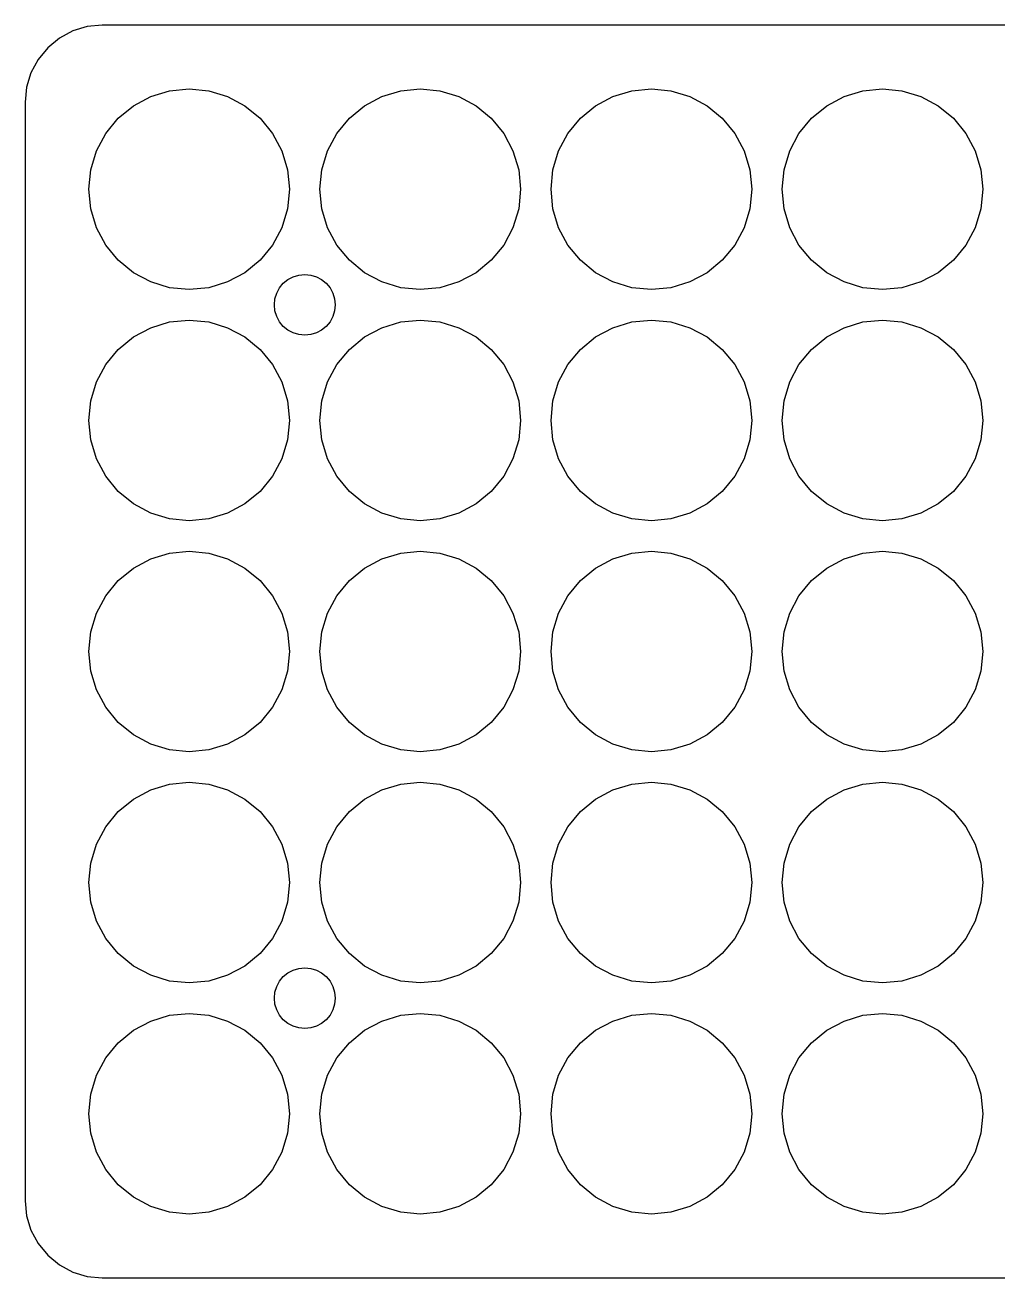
# Model space of a CAD drawing. Header units: metres. Extents: x 0 to 160, y 0 to 324.
# Drawn here: x 0 to 80, y 110.5 to 213.5 of the extents above; entities that cross this region are included whole.
import ezdxf

# ---------------------------------------------------------------- set-up
doc = ezdxf.new("R2010")
doc.units = ezdxf.units.M

msp = doc.modelspace()

# ---------------------------------------------------------------- linework, layer by layer
for p, q in [((5.11118, 213.378), (3.91996, 213.017)), ((6.35, 213.5), (5.11118, 213.378)), ((153.65, 213.5), (6.35, 213.5)), ((2.82213, 212.43), (1.85987, 211.64)), ((3.91996, 213.017), (2.82213, 212.43)), ((1.85987, 211.64), (1.07017, 210.678)), ((1.07017, 210.678), (0.48336, 209.58)), ((0.48336, 209.58), (0.12201, 208.389)), ((0.12201, 208.389), (0, 207.15)), ((10.3429, 207.622), (11.8905, 208.091)), ((11.8905, 208.091), (13.5, 208.25)), ((13.5, 208.25), (15.1095, 208.091)), ((15.1095, 208.091), (16.6571, 207.622)), ((29.3429, 207.622), (30.8905, 208.091)), ((30.8905, 208.091), (32.5, 208.25)), ((32.5, 208.25), (34.1095, 208.091)), ((34.1095, 208.091), (35.6571, 207.622)), ((48.3429, 207.622), (49.8905, 208.091)), ((49.8905, 208.091), (51.5, 208.25)), ((51.5, 208.25), (53.1095, 208.091)), ((53.1095, 208.091), (54.6571, 207.622)), ((67.3429, 207.622), (68.8905, 208.091)), ((68.8905, 208.091), (70.5, 208.25)), ((70.5, 208.25), (72.1095, 208.091)), ((72.1095, 208.091), (73.6571, 207.622)), ((0, 207.15), (0, 116.85)), ((8.91655, 206.86), (10.3429, 207.622)), ((16.6571, 207.622), (18.0835, 206.86)), ((27.9165, 206.86), (29.3429, 207.622)), ((35.6571, 207.622), (37.0835, 206.86)), ((46.9165, 206.86), (48.3429, 207.622)), ((54.6571, 207.622), (56.0835, 206.86)), ((65.9165, 206.86), (67.3429, 207.622)), ((73.6571, 207.622), (75.0835, 206.86)), ((7.66637, 205.834), (8.91655, 206.86)), ((18.0835, 206.86), (19.3336, 205.834)), ((26.6664, 205.834), (27.9165, 206.86)), ((37.0835, 206.86), (38.3336, 205.834)), ((45.6664, 205.834), (46.9165, 206.86)), ((56.0835, 206.86), (57.3336, 205.834)), ((64.6664, 205.834), (65.9165, 206.86)), ((75.0835, 206.86), (76.3336, 205.834)), ((6.64038, 204.583), (7.66637, 205.834)), ((19.3336, 205.834), (20.3596, 204.583)), ((25.6404, 204.583), (26.6664, 205.834)), ((38.3336, 205.834), (39.3596, 204.583)), ((44.6404, 204.583), (45.6664, 205.834)), ((57.3336, 205.834), (58.3596, 204.583)), ((63.6404, 204.583), (64.6664, 205.834)), ((76.3336, 205.834), (77.3596, 204.583)), ((5.87799, 203.157), (6.64038, 204.583)), ((20.3596, 204.583), (21.122, 203.157)), ((24.878, 203.157), (25.6404, 204.583)), ((39.3596, 204.583), (40.122, 203.157)), ((43.878, 203.157), (44.6404, 204.583)), ((58.3596, 204.583), (59.122, 203.157)), ((62.878, 203.157), (63.6404, 204.583)), ((77.3596, 204.583), (78.122, 203.157)), ((5.40852, 201.609), (5.87799, 203.157)), ((21.122, 203.157), (21.5915, 201.609)), ((24.4085, 201.609), (24.878, 203.157)), ((40.122, 203.157), (40.5915, 201.609)), ((43.4085, 201.609), (43.878, 203.157)), ((59.122, 203.157), (59.5915, 201.609)), ((62.4085, 201.609), (62.878, 203.157)), ((78.122, 203.157), (78.5915, 201.609)), ((5.25, 200), (5.40852, 201.609)), ((21.5915, 201.609), (21.75, 200)), ((24.25, 200), (24.4085, 201.609)), ((40.5915, 201.609), (40.75, 200)), ((43.25, 200), (43.4085, 201.609)), ((59.5915, 201.609), (59.75, 200)), ((62.25, 200), (62.4085, 201.609)), ((78.5915, 201.609), (78.75, 200)), ((5.40852, 198.391), (5.25, 200)), ((21.75, 200), (21.5915, 198.391)), ((24.4085, 198.391), (24.25, 200)), ((40.75, 200), (40.5915, 198.391)), ((43.4085, 198.391), (43.25, 200)), ((59.75, 200), (59.5915, 198.391)), ((62.4085, 198.391), (62.25, 200)), ((78.75, 200), (78.5915, 198.391)), ((5.87799, 196.843), (5.40852, 198.391)), ((21.5915, 198.391), (21.122, 196.843)), ((24.878, 196.843), (24.4085, 198.391)), ((40.5915, 198.391), (40.122, 196.843)), ((43.878, 196.843), (43.4085, 198.391)), ((59.5915, 198.391), (59.122, 196.843)), ((62.878, 196.843), (62.4085, 198.391)), ((78.5915, 198.391), (78.122, 196.843)), ((6.64038, 195.417), (5.87799, 196.843)), ((21.122, 196.843), (20.3596, 195.417)), ((25.6404, 195.417), (24.878, 196.843)), ((40.122, 196.843), (39.3596, 195.417)), ((44.6404, 195.417), (43.878, 196.843)), ((59.122, 196.843), (58.3596, 195.417)), ((63.6404, 195.417), (62.878, 196.843)), ((78.122, 196.843), (77.3596, 195.417)), ((7.66637, 194.166), (6.64038, 195.417)), ((20.3596, 195.417), (19.3336, 194.166)), ((26.6664, 194.166), (25.6404, 195.417)), ((39.3596, 195.417), (38.3336, 194.166)), ((45.6664, 194.166), (44.6404, 195.417)), ((58.3596, 195.417), (57.3336, 194.166)), ((64.6664, 194.166), (63.6404, 195.417)), ((77.3596, 195.417), (76.3336, 194.166)), ((8.91655, 193.14), (7.66637, 194.166)), ((19.3336, 194.166), (18.0835, 193.14)), ((27.9165, 193.14), (26.6664, 194.166)), ((38.3336, 194.166), (37.0835, 193.14)), ((46.9165, 193.14), (45.6664, 194.166)), ((57.3336, 194.166), (56.0835, 193.14)), ((65.9165, 193.14), (64.6664, 194.166)), ((76.3336, 194.166), (75.0835, 193.14)), ((10.3429, 192.378), (8.91655, 193.14)), ((18.0835, 193.14), (16.6571, 192.378)), ((21.6111, 192.579), (22.0433, 192.81)), ((22.0433, 192.81), (22.5123, 192.952)), ((22.5123, 192.952), (23, 193)), ((23, 193), (23.4877, 192.952)), ((23.4877, 192.952), (23.9567, 192.81)), ((23.9567, 192.81), (24.3889, 192.579)), ((29.3429, 192.378), (27.9165, 193.14)), ((37.0835, 193.14), (35.6571, 192.378)), ((48.3429, 192.378), (46.9165, 193.14)), ((56.0835, 193.14), (54.6571, 192.378)), ((67.3429, 192.378), (65.9165, 193.14)), ((75.0835, 193.14), (73.6571, 192.378)), ((11.8905, 191.909), (10.3429, 192.378)), ((13.5, 191.75), (11.8905, 191.909)), ((15.1095, 191.909), (13.5, 191.75)), ((16.6571, 192.378), (15.1095, 191.909)), ((20.6903, 191.457), (20.9213, 191.889)), ((20.9213, 191.889), (21.2322, 192.268)), ((21.2322, 192.268), (21.6111, 192.579)), ((24.3889, 192.579), (24.7678, 192.268)), ((24.7678, 192.268), (25.0787, 191.889)), ((25.0787, 191.889), (25.3097, 191.457)), ((30.8905, 191.909), (29.3429, 192.378)), ((32.5, 191.75), (30.8905, 191.909)), ((34.1095, 191.909), (32.5, 191.75)), ((35.6571, 192.378), (34.1095, 191.909)), ((49.8905, 191.909), (48.3429, 192.378)), ((51.5, 191.75), (49.8905, 191.909)), ((53.1095, 191.909), (51.5, 191.75)), ((54.6571, 192.378), (53.1095, 191.909)), ((68.8905, 191.909), (67.3429, 192.378)), ((70.5, 191.75), (68.8905, 191.909)), ((72.1095, 191.909), (70.5, 191.75)), ((73.6571, 192.378), (72.1095, 191.909)), ((20.5, 190.5), (20.548, 190.988)), ((20.548, 190.988), (20.6903, 191.457)), ((25.3097, 191.457), (25.452, 190.988)), ((25.452, 190.988), (25.5, 190.5)), ((20.548, 190.012), (20.5, 190.5)), ((20.6903, 189.543), (20.548, 190.012)), ((20.9213, 189.111), (20.6903, 189.543)), ((25.3097, 189.543), (25.0787, 189.111)), ((25.452, 190.012), (25.3097, 189.543)), ((25.5, 190.5), (25.452, 190.012)), ((8.91655, 187.86), (10.3429, 188.622)), ((10.3429, 188.622), (11.8905, 189.091)), ((11.8905, 189.091), (13.5, 189.25)), ((13.5, 189.25), (15.1095, 189.091)), ((15.1095, 189.091), (16.6571, 188.622)), ((16.6571, 188.622), (18.0835, 187.86)), ((21.2322, 188.732), (20.9213, 189.111)), ((21.6111, 188.421), (21.2322, 188.732)), ((24.7678, 188.732), (24.3889, 188.421)), ((25.0787, 189.111), (24.7678, 188.732)), ((27.9165, 187.86), (29.3429, 188.622)), ((29.3429, 188.622), (30.8905, 189.091)), ((30.8905, 189.091), (32.5, 189.25)), ((32.5, 189.25), (34.1095, 189.091)), ((34.1095, 189.091), (35.6571, 188.622)), ((35.6571, 188.622), (37.0835, 187.86)), ((46.9165, 187.86), (48.3429, 188.622)), ((48.3429, 188.622), (49.8905, 189.091)), ((49.8905, 189.091), (51.5, 189.25)), ((51.5, 189.25), (53.1095, 189.091)), ((53.1095, 189.091), (54.6571, 188.622)), ((54.6571, 188.622), (56.0835, 187.86)), ((65.9165, 187.86), (67.3429, 188.622)), ((67.3429, 188.622), (68.8905, 189.091)), ((68.8905, 189.091), (70.5, 189.25)), ((70.5, 189.25), (72.1095, 189.091)), ((72.1095, 189.091), (73.6571, 188.622)), ((73.6571, 188.622), (75.0835, 187.86)), ((7.66637, 186.834), (8.91655, 187.86)), ((18.0835, 187.86), (19.3336, 186.834)), ((22.0433, 188.19), (21.6111, 188.421)), ((22.5123, 188.048), (22.0433, 188.19)), ((23, 188), (22.5123, 188.048)), ((23.4877, 188.048), (23, 188)), ((23.9567, 188.19), (23.4877, 188.048)), ((24.3889, 188.421), (23.9567, 188.19)), ((26.6664, 186.834), (27.9165, 187.86)), ((37.0835, 187.86), (38.3336, 186.834)), ((45.6664, 186.834), (46.9165, 187.86)), ((56.0835, 187.86), (57.3336, 186.834)), ((64.6664, 186.834), (65.9165, 187.86)), ((75.0835, 187.86), (76.3336, 186.834)), ((6.64038, 185.583), (7.66637, 186.834)), ((19.3336, 186.834), (20.3596, 185.583)), ((25.6404, 185.583), (26.6664, 186.834)), ((38.3336, 186.834), (39.3596, 185.583)), ((44.6404, 185.583), (45.6664, 186.834)), ((57.3336, 186.834), (58.3596, 185.583)), ((63.6404, 185.583), (64.6664, 186.834)), ((76.3336, 186.834), (77.3596, 185.583)), ((5.87799, 184.157), (6.64038, 185.583)), ((20.3596, 185.583), (21.122, 184.157)), ((24.878, 184.157), (25.6404, 185.583)), ((39.3596, 185.583), (40.122, 184.157)), ((43.878, 184.157), (44.6404, 185.583)), ((58.3596, 185.583), (59.122, 184.157)), ((62.878, 184.157), (63.6404, 185.583)), ((77.3596, 185.583), (78.122, 184.157)), ((5.40852, 182.609), (5.87799, 184.157)), ((21.122, 184.157), (21.5915, 182.609)), ((24.4085, 182.609), (24.878, 184.157)), ((40.122, 184.157), (40.5915, 182.609)), ((43.4085, 182.609), (43.878, 184.157)), ((59.122, 184.157), (59.5915, 182.609)), ((62.4085, 182.609), (62.878, 184.157)), ((78.122, 184.157), (78.5915, 182.609)), ((5.25, 181), (5.40852, 182.609)), ((21.5915, 182.609), (21.75, 181)), ((24.25, 181), (24.4085, 182.609)), ((40.5915, 182.609), (40.75, 181)), ((43.25, 181), (43.4085, 182.609)), ((59.5915, 182.609), (59.75, 181)), ((62.25, 181), (62.4085, 182.609)), ((78.5915, 182.609), (78.75, 181)), ((5.40852, 179.391), (5.25, 181)), ((21.75, 181), (21.5915, 179.391)), ((24.4085, 179.391), (24.25, 181)), ((40.75, 181), (40.5915, 179.391)), ((43.4085, 179.391), (43.25, 181)), ((59.75, 181), (59.5915, 179.391)), ((62.4085, 179.391), (62.25, 181)), ((78.75, 181), (78.5915, 179.391)), ((5.87799, 177.843), (5.40852, 179.391)), ((21.5915, 179.391), (21.122, 177.843)), ((24.878, 177.843), (24.4085, 179.391)), ((40.5915, 179.391), (40.122, 177.843)), ((43.878, 177.843), (43.4085, 179.391)), ((59.5915, 179.391), (59.122, 177.843)), ((62.878, 177.843), (62.4085, 179.391)), ((78.5915, 179.391), (78.122, 177.843)), ((6.64038, 176.417), (5.87799, 177.843)), ((21.122, 177.843), (20.3596, 176.417)), ((25.6404, 176.417), (24.878, 177.843)), ((40.122, 177.843), (39.3596, 176.417)), ((44.6404, 176.417), (43.878, 177.843)), ((59.122, 177.843), (58.3596, 176.417)), ((63.6404, 176.417), (62.878, 177.843)), ((78.122, 177.843), (77.3596, 176.417)), ((7.66637, 175.166), (6.64038, 176.417)), ((20.3596, 176.417), (19.3336, 175.166)), ((26.6664, 175.166), (25.6404, 176.417)), ((39.3596, 176.417), (38.3336, 175.166)), ((45.6664, 175.166), (44.6404, 176.417)), ((58.3596, 176.417), (57.3336, 175.166)), ((64.6664, 175.166), (63.6404, 176.417)), ((77.3596, 176.417), (76.3336, 175.166)), ((8.91655, 174.14), (7.66637, 175.166)), ((19.3336, 175.166), (18.0835, 174.14)), ((27.9165, 174.14), (26.6664, 175.166)), ((38.3336, 175.166), (37.0835, 174.14)), ((46.9165, 174.14), (45.6664, 175.166)), ((57.3336, 175.166), (56.0835, 174.14)), ((65.9165, 174.14), (64.6664, 175.166)), ((76.3336, 175.166), (75.0835, 174.14)), ((10.3429, 173.378), (8.91655, 174.14)), ((18.0835, 174.14), (16.6571, 173.378)), ((29.3429, 173.378), (27.9165, 174.14)), ((37.0835, 174.14), (35.6571, 173.378)), ((48.3429, 173.378), (46.9165, 174.14)), ((56.0835, 174.14), (54.6571, 173.378)), ((67.3429, 173.378), (65.9165, 174.14)), ((75.0835, 174.14), (73.6571, 173.378)), ((11.8905, 172.909), (10.3429, 173.378)), ((16.6571, 173.378), (15.1095, 172.909)), ((30.8905, 172.909), (29.3429, 173.378)), ((35.6571, 173.378), (34.1095, 172.909)), ((49.8905, 172.909), (48.3429, 173.378)), ((54.6571, 173.378), (53.1095, 172.909)), ((68.8905, 172.909), (67.3429, 173.378)), ((73.6571, 173.378), (72.1095, 172.909)), ((13.5, 172.75), (11.8905, 172.909)), ((15.1095, 172.909), (13.5, 172.75)), ((32.5, 172.75), (30.8905, 172.909)), ((34.1095, 172.909), (32.5, 172.75)), ((51.5, 172.75), (49.8905, 172.909)), ((53.1095, 172.909), (51.5, 172.75)), ((70.5, 172.75), (68.8905, 172.909)), ((72.1095, 172.909), (70.5, 172.75)), ((10.3429, 169.622), (11.8905, 170.091)), ((11.8905, 170.091), (13.5, 170.25)), ((13.5, 170.25), (15.1095, 170.091)), ((15.1095, 170.091), (16.6571, 169.622)), ((29.3429, 169.622), (30.8905, 170.091)), ((30.8905, 170.091), (32.5, 170.25)), ((32.5, 170.25), (34.1095, 170.091)), ((34.1095, 170.091), (35.6571, 169.622)), ((48.3429, 169.622), (49.8905, 170.091)), ((49.8905, 170.091), (51.5, 170.25)), ((51.5, 170.25), (53.1095, 170.091)), ((53.1095, 170.091), (54.6571, 169.622)), ((67.3429, 169.622), (68.8905, 170.091)), ((68.8905, 170.091), (70.5, 170.25)), ((70.5, 170.25), (72.1095, 170.091)), ((72.1095, 170.091), (73.6571, 169.622)), ((8.91655, 168.86), (10.3429, 169.622)), ((16.6571, 169.622), (18.0835, 168.86)), ((27.9165, 168.86), (29.3429, 169.622)), ((35.6571, 169.622), (37.0835, 168.86)), ((46.9165, 168.86), (48.3429, 169.622)), ((54.6571, 169.622), (56.0835, 168.86)), ((65.9165, 168.86), (67.3429, 169.622)), ((73.6571, 169.622), (75.0835, 168.86)), ((7.66637, 167.834), (8.91655, 168.86)), ((18.0835, 168.86), (19.3336, 167.834)), ((26.6664, 167.834), (27.9165, 168.86)), ((37.0835, 168.86), (38.3336, 167.834)), ((45.6664, 167.834), (46.9165, 168.86)), ((56.0835, 168.86), (57.3336, 167.834)), ((64.6664, 167.834), (65.9165, 168.86)), ((75.0835, 168.86), (76.3336, 167.834)), ((6.64038, 166.583), (7.66637, 167.834)), ((19.3336, 167.834), (20.3596, 166.583)), ((25.6404, 166.583), (26.6664, 167.834)), ((38.3336, 167.834), (39.3596, 166.583)), ((44.6404, 166.583), (45.6664, 167.834)), ((57.3336, 167.834), (58.3596, 166.583)), ((63.6404, 166.583), (64.6664, 167.834)), ((76.3336, 167.834), (77.3596, 166.583)), ((5.87799, 165.157), (6.64038, 166.583)), ((20.3596, 166.583), (21.122, 165.157)), ((24.878, 165.157), (25.6404, 166.583)), ((39.3596, 166.583), (40.122, 165.157)), ((43.878, 165.157), (44.6404, 166.583)), ((58.3596, 166.583), (59.122, 165.157)), ((62.878, 165.157), (63.6404, 166.583)), ((77.3596, 166.583), (78.122, 165.157)), ((5.40852, 163.609), (5.87799, 165.157)), ((21.122, 165.157), (21.5915, 163.609)), ((24.4085, 163.609), (24.878, 165.157)), ((40.122, 165.157), (40.5915, 163.609)), ((43.4085, 163.609), (43.878, 165.157)), ((59.122, 165.157), (59.5915, 163.609)), ((62.4085, 163.609), (62.878, 165.157)), ((78.122, 165.157), (78.5915, 163.609)), ((5.25, 162), (5.40852, 163.609)), ((21.5915, 163.609), (21.75, 162)), ((24.25, 162), (24.4085, 163.609)), ((40.5915, 163.609), (40.75, 162)), ((43.25, 162), (43.4085, 163.609)), ((59.5915, 163.609), (59.75, 162)), ((62.25, 162), (62.4085, 163.609)), ((78.5915, 163.609), (78.75, 162)), ((5.40852, 160.391), (5.25, 162)), ((21.75, 162), (21.5915, 160.391)), ((24.4085, 160.391), (24.25, 162)), ((40.75, 162), (40.5915, 160.391)), ((43.4085, 160.391), (43.25, 162)), ((59.75, 162), (59.5915, 160.391)), ((62.4085, 160.391), (62.25, 162)), ((78.75, 162), (78.5915, 160.391)), ((5.87799, 158.843), (5.40852, 160.391)), ((21.5915, 160.391), (21.122, 158.843)), ((24.878, 158.843), (24.4085, 160.391)), ((40.5915, 160.391), (40.122, 158.843)), ((43.878, 158.843), (43.4085, 160.391)), ((59.5915, 160.391), (59.122, 158.843)), ((62.878, 158.843), (62.4085, 160.391)), ((78.5915, 160.391), (78.122, 158.843)), ((6.64038, 157.417), (5.87799, 158.843)), ((21.122, 158.843), (20.3596, 157.417)), ((25.6404, 157.417), (24.878, 158.843)), ((40.122, 158.843), (39.3596, 157.417)), ((44.6404, 157.417), (43.878, 158.843)), ((59.122, 158.843), (58.3596, 157.417)), ((63.6404, 157.417), (62.878, 158.843)), ((78.122, 158.843), (77.3596, 157.417)), ((7.66637, 156.166), (6.64038, 157.417)), ((20.3596, 157.417), (19.3336, 156.166)), ((26.6664, 156.166), (25.6404, 157.417)), ((39.3596, 157.417), (38.3336, 156.166)), ((45.6664, 156.166), (44.6404, 157.417)), ((58.3596, 157.417), (57.3336, 156.166)), ((64.6664, 156.166), (63.6404, 157.417)), ((77.3596, 157.417), (76.3336, 156.166)), ((8.91655, 155.14), (7.66637, 156.166)), ((19.3336, 156.166), (18.0835, 155.14)), ((27.9165, 155.14), (26.6664, 156.166)), ((38.3336, 156.166), (37.0835, 155.14)), ((46.9165, 155.14), (45.6664, 156.166)), ((57.3336, 156.166), (56.0835, 155.14)), ((65.9165, 155.14), (64.6664, 156.166)), ((76.3336, 156.166), (75.0835, 155.14)), ((10.3429, 154.378), (8.91655, 155.14)), ((18.0835, 155.14), (16.6571, 154.378)), ((29.3429, 154.378), (27.9165, 155.14)), ((37.0835, 155.14), (35.6571, 154.378)), ((48.3429, 154.378), (46.9165, 155.14)), ((56.0835, 155.14), (54.6571, 154.378)), ((67.3429, 154.378), (65.9165, 155.14)), ((75.0835, 155.14), (73.6571, 154.378)), ((11.8905, 153.909), (10.3429, 154.378)), ((13.5, 153.75), (11.8905, 153.909)), ((15.1095, 153.909), (13.5, 153.75)), ((16.6571, 154.378), (15.1095, 153.909)), ((30.8905, 153.909), (29.3429, 154.378)), ((32.5, 153.75), (30.8905, 153.909)), ((34.1095, 153.909), (32.5, 153.75)), ((35.6571, 154.378), (34.1095, 153.909)), ((49.8905, 153.909), (48.3429, 154.378)), ((51.5, 153.75), (49.8905, 153.909)), ((53.1095, 153.909), (51.5, 153.75)), ((54.6571, 154.378), (53.1095, 153.909)), ((68.8905, 153.909), (67.3429, 154.378)), ((70.5, 153.75), (68.8905, 153.909)), ((72.1095, 153.909), (70.5, 153.75)), ((73.6571, 154.378), (72.1095, 153.909)), ((8.91655, 149.86), (10.3429, 150.622)), ((10.3429, 150.622), (11.8905, 151.091)), ((11.8905, 151.091), (13.5, 151.25)), ((13.5, 151.25), (15.1095, 151.091)), ((15.1095, 151.091), (16.6571, 150.622)), ((16.6571, 150.622), (18.0835, 149.86)), ((27.9165, 149.86), (29.3429, 150.622)), ((29.3429, 150.622), (30.8905, 151.091)), ((30.8905, 151.091), (32.5, 151.25)), ((32.5, 151.25), (34.1095, 151.091)), ((34.1095, 151.091), (35.6571, 150.622)), ((35.6571, 150.622), (37.0835, 149.86)), ((46.9165, 149.86), (48.3429, 150.622)), ((48.3429, 150.622), (49.8905, 151.091)), ((49.8905, 151.091), (51.5, 151.25)), ((51.5, 151.25), (53.1095, 151.091)), ((53.1095, 151.091), (54.6571, 150.622)), ((54.6571, 150.622), (56.0835, 149.86)), ((65.9165, 149.86), (67.3429, 150.622)), ((67.3429, 150.622), (68.8905, 151.091)), ((68.8905, 151.091), (70.5, 151.25)), ((70.5, 151.25), (72.1095, 151.091)), ((72.1095, 151.091), (73.6571, 150.622)), ((73.6571, 150.622), (75.0835, 149.86)), ((7.66637, 148.834), (8.91655, 149.86)), ((18.0835, 149.86), (19.3336, 148.834)), ((26.6664, 148.834), (27.9165, 149.86)), ((37.0835, 149.86), (38.3336, 148.834)), ((45.6664, 148.834), (46.9165, 149.86)), ((56.0835, 149.86), (57.3336, 148.834)), ((64.6664, 148.834), (65.9165, 149.86)), ((75.0835, 149.86), (76.3336, 148.834)), ((6.64038, 147.583), (7.66637, 148.834)), ((19.3336, 148.834), (20.3596, 147.583)), ((25.6404, 147.583), (26.6664, 148.834)), ((38.3336, 148.834), (39.3596, 147.583)), ((44.6404, 147.583), (45.6664, 148.834)), ((57.3336, 148.834), (58.3596, 147.583)), ((63.6404, 147.583), (64.6664, 148.834)), ((76.3336, 148.834), (77.3596, 147.583)), ((5.87799, 146.157), (6.64038, 147.583)), ((20.3596, 147.583), (21.122, 146.157)), ((24.878, 146.157), (25.6404, 147.583)), ((39.3596, 147.583), (40.122, 146.157)), ((43.878, 146.157), (44.6404, 147.583)), ((58.3596, 147.583), (59.122, 146.157)), ((62.878, 146.157), (63.6404, 147.583)), ((77.3596, 147.583), (78.122, 146.157)), ((5.40852, 144.609), (5.87799, 146.157)), ((21.122, 146.157), (21.5915, 144.609)), ((24.4085, 144.609), (24.878, 146.157)), ((40.122, 146.157), (40.5915, 144.609)), ((43.4085, 144.609), (43.878, 146.157)), ((59.122, 146.157), (59.5915, 144.609)), ((62.4085, 144.609), (62.878, 146.157)), ((78.122, 146.157), (78.5915, 144.609)), ((5.25, 143), (5.40852, 144.609)), ((21.5915, 144.609), (21.75, 143)), ((24.25, 143), (24.4085, 144.609)), ((40.5915, 144.609), (40.75, 143)), ((43.25, 143), (43.4085, 144.609)), ((59.5915, 144.609), (59.75, 143)), ((62.25, 143), (62.4085, 144.609)), ((78.5915, 144.609), (78.75, 143)), ((5.40852, 141.391), (5.25, 143)), ((21.75, 143), (21.5915, 141.391)), ((24.4085, 141.391), (24.25, 143)), ((40.75, 143), (40.5915, 141.391)), ((43.4085, 141.391), (43.25, 143)), ((59.75, 143), (59.5915, 141.391)), ((62.4085, 141.391), (62.25, 143)), ((78.75, 143), (78.5915, 141.391)), ((5.87799, 139.843), (5.40852, 141.391)), ((21.5915, 141.391), (21.122, 139.843)), ((24.878, 139.843), (24.4085, 141.391)), ((40.5915, 141.391), (40.122, 139.843)), ((43.878, 139.843), (43.4085, 141.391)), ((59.5915, 141.391), (59.122, 139.843)), ((62.878, 139.843), (62.4085, 141.391)), ((78.5915, 141.391), (78.122, 139.843)), ((6.64038, 138.417), (5.87799, 139.843)), ((21.122, 139.843), (20.3596, 138.417)), ((25.6404, 138.417), (24.878, 139.843)), ((40.122, 139.843), (39.3596, 138.417)), ((44.6404, 138.417), (43.878, 139.843)), ((59.122, 139.843), (58.3596, 138.417)), ((63.6404, 138.417), (62.878, 139.843)), ((78.122, 139.843), (77.3596, 138.417)), ((7.66637, 137.166), (6.64038, 138.417)), ((20.3596, 138.417), (19.3336, 137.166)), ((26.6664, 137.166), (25.6404, 138.417)), ((39.3596, 138.417), (38.3336, 137.166)), ((45.6664, 137.166), (44.6404, 138.417)), ((58.3596, 138.417), (57.3336, 137.166)), ((64.6664, 137.166), (63.6404, 138.417)), ((77.3596, 138.417), (76.3336, 137.166)), ((8.91655, 136.14), (7.66637, 137.166)), ((19.3336, 137.166), (18.0835, 136.14)), ((27.9165, 136.14), (26.6664, 137.166)), ((38.3336, 137.166), (37.0835, 136.14)), ((46.9165, 136.14), (45.6664, 137.166)), ((57.3336, 137.166), (56.0835, 136.14)), ((65.9165, 136.14), (64.6664, 137.166)), ((76.3336, 137.166), (75.0835, 136.14)), ((10.3429, 135.378), (8.91655, 136.14)), ((18.0835, 136.14), (16.6571, 135.378)), ((22.5123, 135.952), (23, 136)), ((23, 136), (23.4877, 135.952)), ((29.3429, 135.378), (27.9165, 136.14)), ((37.0835, 136.14), (35.6571, 135.378)), ((48.3429, 135.378), (46.9165, 136.14)), ((56.0835, 136.14), (54.6571, 135.378)), ((67.3429, 135.378), (65.9165, 136.14)), ((75.0835, 136.14), (73.6571, 135.378)), ((11.8905, 134.909), (10.3429, 135.378)), ((16.6571, 135.378), (15.1095, 134.909)), ((20.9213, 134.889), (21.2322, 135.268)), ((21.2322, 135.268), (21.6111, 135.579)), ((21.6111, 135.579), (22.0433, 135.81)), ((22.0433, 135.81), (22.5123, 135.952)), ((23.4877, 135.952), (23.9567, 135.81)), ((23.9567, 135.81), (24.3889, 135.579)), ((24.3889, 135.579), (24.7678, 135.268)), ((24.7678, 135.268), (25.0787, 134.889)), ((30.8905, 134.909), (29.3429, 135.378)), ((35.6571, 135.378), (34.1095, 134.909)), ((49.8905, 134.909), (48.3429, 135.378)), ((54.6571, 135.378), (53.1095, 134.909)), ((68.8905, 134.909), (67.3429, 135.378)), ((73.6571, 135.378), (72.1095, 134.909)), ((13.5, 134.75), (11.8905, 134.909)), ((15.1095, 134.909), (13.5, 134.75)), ((20.5, 133.5), (20.548, 133.988)), ((20.548, 133.988), (20.6903, 134.457)), ((20.6903, 134.457), (20.9213, 134.889)), ((25.0787, 134.889), (25.3097, 134.457)), ((25.3097, 134.457), (25.452, 133.988)), ((25.452, 133.988), (25.5, 133.5)), ((32.5, 134.75), (30.8905, 134.909)), ((34.1095, 134.909), (32.5, 134.75)), ((51.5, 134.75), (49.8905, 134.909)), ((53.1095, 134.909), (51.5, 134.75)), ((70.5, 134.75), (68.8905, 134.909)), ((72.1095, 134.909), (70.5, 134.75)), ((20.548, 133.012), (20.5, 133.5)), ((20.6903, 132.543), (20.548, 133.012)), ((25.452, 133.012), (25.3097, 132.543)), ((25.5, 133.5), (25.452, 133.012)), ((10.3429, 131.622), (11.8905, 132.091)), ((11.8905, 132.091), (13.5, 132.25)), ((13.5, 132.25), (15.1095, 132.091)), ((15.1095, 132.091), (16.6571, 131.622)), ((20.9213, 132.111), (20.6903, 132.543)), ((21.2322, 131.732), (20.9213, 132.111)), ((25.0787, 132.111), (24.7678, 131.732)), ((25.3097, 132.543), (25.0787, 132.111)), ((29.3429, 131.622), (30.8905, 132.091)), ((30.8905, 132.091), (32.5, 132.25)), ((32.5, 132.25), (34.1095, 132.091)), ((34.1095, 132.091), (35.6571, 131.622)), ((48.3429, 131.622), (49.8905, 132.091)), ((49.8905, 132.091), (51.5, 132.25)), ((51.5, 132.25), (53.1095, 132.091)), ((53.1095, 132.091), (54.6571, 131.622)), ((67.3429, 131.622), (68.8905, 132.091)), ((68.8905, 132.091), (70.5, 132.25)), ((70.5, 132.25), (72.1095, 132.091)), ((72.1095, 132.091), (73.6571, 131.622)), ((7.66637, 129.834), (8.91655, 130.86)), ((8.91655, 130.86), (10.3429, 131.622)), ((16.6571, 131.622), (18.0835, 130.86)), ((18.0835, 130.86), (19.3336, 129.834)), ((21.6111, 131.421), (21.2322, 131.732)), ((22.0433, 131.19), (21.6111, 131.421)), ((22.5123, 131.048), (22.0433, 131.19)), ((23, 131), (22.5123, 131.048)), ((23.4877, 131.048), (23, 131)), ((23.9567, 131.19), (23.4877, 131.048)), ((24.3889, 131.421), (23.9567, 131.19)), ((24.7678, 131.732), (24.3889, 131.421)), ((26.6664, 129.834), (27.9165, 130.86)), ((27.9165, 130.86), (29.3429, 131.622)), ((35.6571, 131.622), (37.0835, 130.86)), ((37.0835, 130.86), (38.3336, 129.834)), ((45.6664, 129.834), (46.9165, 130.86)), ((46.9165, 130.86), (48.3429, 131.622)), ((54.6571, 131.622), (56.0835, 130.86)), ((56.0835, 130.86), (57.3336, 129.834)), ((64.6664, 129.834), (65.9165, 130.86)), ((65.9165, 130.86), (67.3429, 131.622)), ((73.6571, 131.622), (75.0835, 130.86)), ((75.0835, 130.86), (76.3336, 129.834)), ((6.64038, 128.583), (7.66637, 129.834)), ((19.3336, 129.834), (20.3596, 128.583)), ((25.6404, 128.583), (26.6664, 129.834)), ((38.3336, 129.834), (39.3596, 128.583)), ((44.6404, 128.583), (45.6664, 129.834)), ((57.3336, 129.834), (58.3596, 128.583)), ((63.6404, 128.583), (64.6664, 129.834)), ((76.3336, 129.834), (77.3596, 128.583)), ((5.87799, 127.157), (6.64038, 128.583)), ((20.3596, 128.583), (21.122, 127.157)), ((24.878, 127.157), (25.6404, 128.583)), ((39.3596, 128.583), (40.122, 127.157)), ((43.878, 127.157), (44.6404, 128.583)), ((58.3596, 128.583), (59.122, 127.157)), ((62.878, 127.157), (63.6404, 128.583)), ((77.3596, 128.583), (78.122, 127.157)), ((5.40852, 125.609), (5.87799, 127.157)), ((21.122, 127.157), (21.5915, 125.609)), ((24.4085, 125.609), (24.878, 127.157)), ((40.122, 127.157), (40.5915, 125.609)), ((43.4085, 125.609), (43.878, 127.157)), ((59.122, 127.157), (59.5915, 125.609)), ((62.4085, 125.609), (62.878, 127.157)), ((78.122, 127.157), (78.5915, 125.609)), ((5.25, 124), (5.40852, 125.609)), ((21.5915, 125.609), (21.75, 124)), ((24.25, 124), (24.4085, 125.609)), ((40.5915, 125.609), (40.75, 124)), ((43.25, 124), (43.4085, 125.609)), ((59.5915, 125.609), (59.75, 124)), ((62.25, 124), (62.4085, 125.609)), ((78.5915, 125.609), (78.75, 124)), ((5.40852, 122.391), (5.25, 124)), ((21.75, 124), (21.5915, 122.391)), ((24.4085, 122.391), (24.25, 124)), ((40.75, 124), (40.5915, 122.391)), ((43.4085, 122.391), (43.25, 124)), ((59.75, 124), (59.5915, 122.391)), ((62.4085, 122.391), (62.25, 124)), ((78.75, 124), (78.5915, 122.391)), ((5.87799, 120.843), (5.40852, 122.391)), ((21.5915, 122.391), (21.122, 120.843)), ((24.878, 120.843), (24.4085, 122.391)), ((40.5915, 122.391), (40.122, 120.843)), ((43.878, 120.843), (43.4085, 122.391)), ((59.5915, 122.391), (59.122, 120.843)), ((62.878, 120.843), (62.4085, 122.391)), ((78.5915, 122.391), (78.122, 120.843)), ((6.64038, 119.417), (5.87799, 120.843)), ((21.122, 120.843), (20.3596, 119.417)), ((25.6404, 119.417), (24.878, 120.843)), ((40.122, 120.843), (39.3596, 119.417)), ((44.6404, 119.417), (43.878, 120.843)), ((59.122, 120.843), (58.3596, 119.417)), ((63.6404, 119.417), (62.878, 120.843)), ((78.122, 120.843), (77.3596, 119.417)), ((7.66637, 118.166), (6.64038, 119.417)), ((20.3596, 119.417), (19.3336, 118.166)), ((26.6664, 118.166), (25.6404, 119.417)), ((39.3596, 119.417), (38.3336, 118.166)), ((45.6664, 118.166), (44.6404, 119.417)), ((58.3596, 119.417), (57.3336, 118.166)), ((64.6664, 118.166), (63.6404, 119.417)), ((77.3596, 119.417), (76.3336, 118.166)), ((8.91655, 117.14), (7.66637, 118.166)), ((19.3336, 118.166), (18.0835, 117.14)), ((27.9165, 117.14), (26.6664, 118.166)), ((38.3336, 118.166), (37.0835, 117.14)), ((46.9165, 117.14), (45.6664, 118.166)), ((57.3336, 118.166), (56.0835, 117.14)), ((65.9165, 117.14), (64.6664, 118.166)), ((76.3336, 118.166), (75.0835, 117.14)), ((0, 116.85), (0.12201, 115.611)), ((10.3429, 116.378), (8.91655, 117.14)), ((18.0835, 117.14), (16.6571, 116.378)), ((29.3429, 116.378), (27.9165, 117.14)), ((37.0835, 117.14), (35.6571, 116.378)), ((48.3429, 116.378), (46.9165, 117.14)), ((56.0835, 117.14), (54.6571, 116.378)), ((67.3429, 116.378), (65.9165, 117.14)), ((75.0835, 117.14), (73.6571, 116.378)), ((0.12201, 115.611), (0.48336, 114.42)), ((11.8905, 115.909), (10.3429, 116.378)), ((13.5, 115.75), (11.8905, 115.909)), ((15.1095, 115.909), (13.5, 115.75)), ((16.6571, 116.378), (15.1095, 115.909)), ((30.8905, 115.909), (29.3429, 116.378)), ((32.5, 115.75), (30.8905, 115.909)), ((34.1095, 115.909), (32.5, 115.75)), ((35.6571, 116.378), (34.1095, 115.909)), ((49.8905, 115.909), (48.3429, 116.378)), ((51.5, 115.75), (49.8905, 115.909)), ((53.1095, 115.909), (51.5, 115.75)), ((54.6571, 116.378), (53.1095, 115.909)), ((68.8905, 115.909), (67.3429, 116.378)), ((70.5, 115.75), (68.8905, 115.909)), ((72.1095, 115.909), (70.5, 115.75)), ((73.6571, 116.378), (72.1095, 115.909)), ((0.48336, 114.42), (1.07017, 113.322)), ((1.07017, 113.322), (1.85987, 112.36)), ((1.85987, 112.36), (2.82213, 111.57)), ((2.82213, 111.57), (3.91996, 110.983)), ((3.91996, 110.983), (5.11118, 110.622)), ((5.11118, 110.622), (6.35, 110.5)), ((6.35, 110.5), (153.65, 110.5))]:
    msp.add_line(p, q)

doc.saveas('drawing.dxf')
